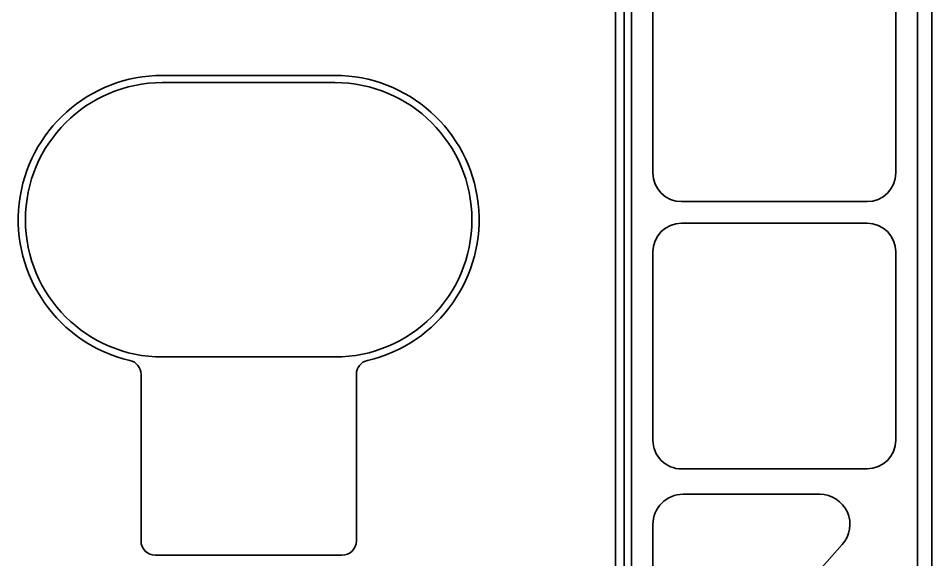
# Model space of a CAD drawing. Extents: x -1334 to -16, y -214 to 699.
# Drawn here: x -837.4 to -773.8, y 220.5 to 258.2 of the extents above; entities that cross this region are included whole.
import ezdxf

# ---------------------------------------------------------------- set-up
doc = ezdxf.new("R2010")
doc.units = 0

msp = doc.modelspace()

# ---------------------------------------------------------------- linework, layer by layer
at = {"color": 7, "lineweight": 35}
for p, q in [((-794.711, 170.159), (-794.711, 319.159)), ((-795.211, 171.148), (-795.211, 317.148)), ((-794.711, 171.148), (-794.711, 317.148)), ((-795.821, 173.298), (-795.821, 314.998)), ((-795.211, 175.138), (-795.211, 313.158)), ((-774.788, 299.159), (-774.788, 190.159)), ((-774.788, 190.159), (-774.788, 299.159)), ((-773.788, 299.159), (-773.788, 190.159))]:
    msp.add_line(p, q, dxfattribs=at)
at = {"color": 7, "lineweight": 35, "ltscale": 0.3275}
for p, q in [((-793.211, 260.509), (-793.211, 247.409)), ((-776.288, 247.409), (-776.288, 260.509)), ((-793.211, 228.809), (-793.211, 241.909)), ((-776.288, 241.909), (-776.288, 228.809))]:
    msp.add_line(p, q, dxfattribs=at)
at = {"color": 7, "lineweight": 35, "ltscale": 0.3}
for p, q in [((-815.371, 254.198), (-827.371, 254.198)), ((-815.371, 253.698), (-827.371, 253.698)), ((-827.371, 234.598), (-815.371, 234.598))]:
    msp.add_line(p, q, dxfattribs=at)
at = {"color": 7, "lineweight": 35, "ltscale": 0.323085}
for p, q in [((-791.211, 245.409), (-778.288, 245.409)), ((-791.211, 243.909), (-778.288, 243.909)), ((-778.288, 226.809), (-791.211, 226.809))]:
    msp.add_line(p, q, dxfattribs=at)
at = {"color": 7, "lineweight": 35, "ltscale": 0.289663}
for p, q in [((-828.871, 233.384), (-828.871, 221.798)), ((-813.871, 221.798), (-813.871, 233.384))]:
    msp.add_line(p, q, dxfattribs=at)
at = {"color": 7, "lineweight": 35, "ltscale": 0.238174}
msp.add_line((-781.584, 225.041), (-791.111, 225.041), dxfattribs=at)
at = {"color": 7, "lineweight": 35, "ltscale": 0.266198}
msp.add_line((-793.211, 222.941), (-793.211, 212.293), dxfattribs=at)
at = {"color": 7, "lineweight": 35, "ltscale": 0.357195}
msp.add_line((-789.546, 210.893), (-780.019, 221.541), dxfattribs=at)
at = {"color": 7, "lineweight": 35, "ltscale": 0.325}
msp.add_line((-827.871, 220.798), (-814.871, 220.798), dxfattribs=at)
at = {"color": 7, "lineweight": 35}
for centre, radius, start, end in [((-827.371, 244.148), 10.05, 90, 256.92394), ((-815.371, 244.148), 10.05, 283.07606, 90), ((-827.371, 244.148), 9.55, 90, 270), ((-815.371, 244.148), 9.55, 270, 90), ((-791.211, 247.409), 2, 180.00001, 270), ((-778.288, 247.409), 2, 270, 0), ((-791.211, 241.909), 2, 90, 179.99999), ((-778.288, 241.909), 2, 360, 90), ((-829.871, 233.384), 1, 0, 76.92394), ((-812.871, 233.384), 1, 103.07606, 180.00001), ((-791.211, 228.809), 2, 179.99999, 270), ((-778.288, 228.809), 2, 270, 0), ((-791.111, 222.941), 2.1, 90, 179.99999), ((-781.584, 222.941), 2.1, 318.18022, 90), ((-827.871, 221.798), 1, 180.00001, 270), ((-814.871, 221.798), 1, 270, 360)]:
    msp.add_arc(centre, radius, start, end, dxfattribs=at)

doc.saveas('drawing.dxf')
